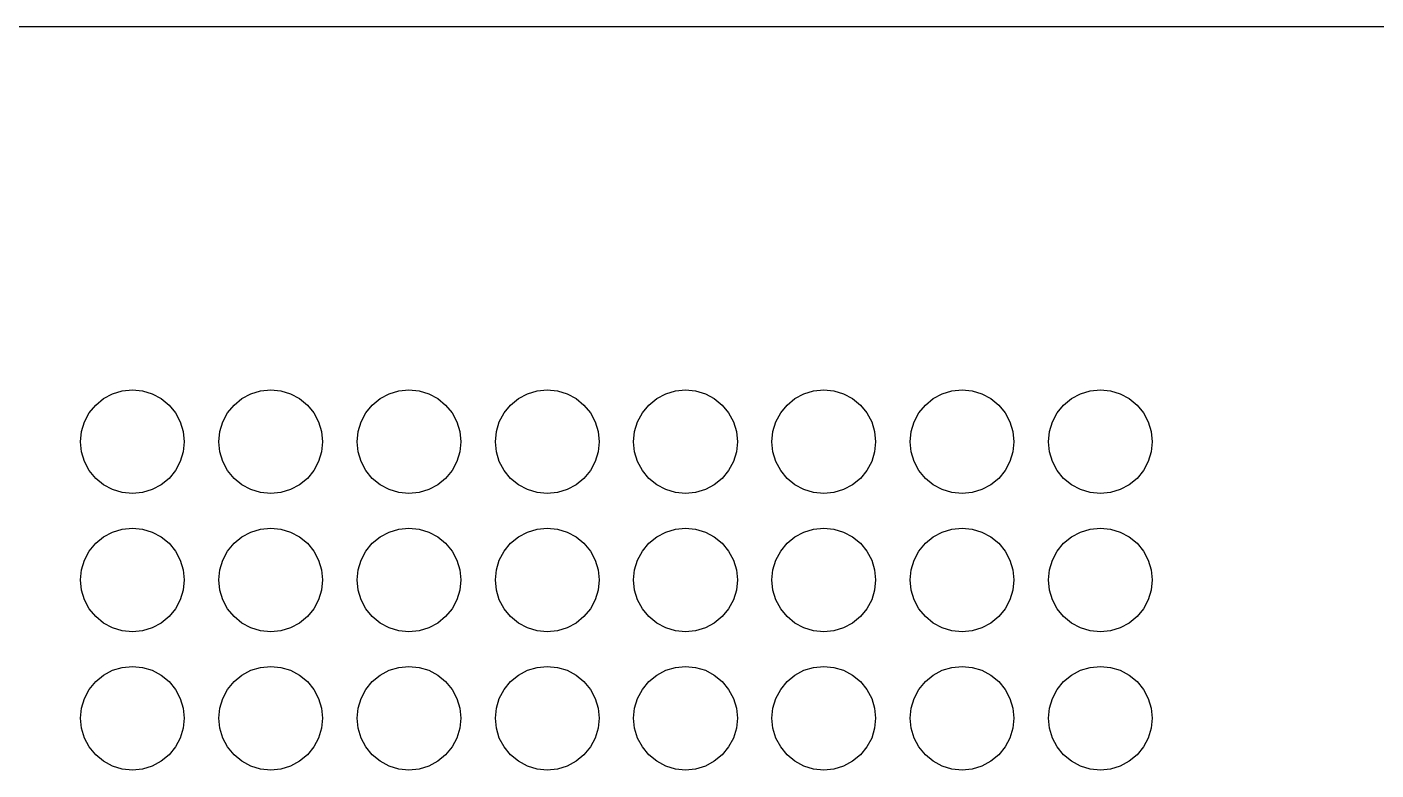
# Model space of a CAD drawing. Header units: metres. Extents: x 0 to 310, y 0 to 130.
# Drawn here: x 231.95 to 270.98, y 108.5 to 130 of the extents above; entities that cross this region are included whole.
import ezdxf

# ---------------------------------------------------------------- set-up
doc = ezdxf.new("R2010")
doc.units = ezdxf.units.M

msp = doc.modelspace()

# ---------------------------------------------------------------- linework, layer by layer
for p, q in [((310, 130), (175, 130)), ((234.426, 119.386), (234.707, 119.471)), ((234.707, 119.471), (235, 119.5)), ((235, 119.5), (235.293, 119.471)), ((235.293, 119.471), (235.574, 119.386)), ((238.426, 119.386), (238.707, 119.471)), ((238.707, 119.471), (239, 119.5)), ((239, 119.5), (239.293, 119.471)), ((239.293, 119.471), (239.574, 119.386)), ((242.426, 119.386), (242.707, 119.471)), ((242.707, 119.471), (243, 119.5)), ((243, 119.5), (243.293, 119.471)), ((243.293, 119.471), (243.574, 119.386)), ((246.426, 119.386), (246.707, 119.471)), ((246.707, 119.471), (247, 119.5)), ((247, 119.5), (247.293, 119.471)), ((247.293, 119.471), (247.574, 119.386)), ((250.426, 119.386), (250.707, 119.471)), ((250.707, 119.471), (251, 119.5)), ((251, 119.5), (251.293, 119.471)), ((251.293, 119.471), (251.574, 119.386)), ((254.426, 119.386), (254.707, 119.471)), ((254.707, 119.471), (255, 119.5)), ((255, 119.5), (255.293, 119.471)), ((255.293, 119.471), (255.574, 119.386)), ((258.426, 119.386), (258.707, 119.471)), ((258.707, 119.471), (259, 119.5)), ((259, 119.5), (259.293, 119.471)), ((259.293, 119.471), (259.574, 119.386)), ((262.426, 119.386), (262.707, 119.471)), ((262.707, 119.471), (263, 119.5)), ((263, 119.5), (263.293, 119.471)), ((263.293, 119.471), (263.574, 119.386)), ((233.753, 118.833), (233.939, 119.061)), ((233.939, 119.061), (234.167, 119.247)), ((234.167, 119.247), (234.426, 119.386)), ((235.574, 119.386), (235.833, 119.247)), ((235.833, 119.247), (236.061, 119.061)), ((236.061, 119.061), (236.247, 118.833)), ((237.753, 118.833), (237.939, 119.061)), ((237.939, 119.061), (238.167, 119.247)), ((238.167, 119.247), (238.426, 119.386)), ((239.574, 119.386), (239.833, 119.247)), ((239.833, 119.247), (240.061, 119.061)), ((240.061, 119.061), (240.247, 118.833)), ((241.753, 118.833), (241.939, 119.061)), ((241.939, 119.061), (242.167, 119.247)), ((242.167, 119.247), (242.426, 119.386)), ((243.574, 119.386), (243.833, 119.247)), ((243.833, 119.247), (244.061, 119.061)), ((244.061, 119.061), (244.247, 118.833)), ((245.753, 118.833), (245.939, 119.061)), ((245.939, 119.061), (246.167, 119.247)), ((246.167, 119.247), (246.426, 119.386)), ((247.574, 119.386), (247.833, 119.247)), ((247.833, 119.247), (248.061, 119.061)), ((248.061, 119.061), (248.247, 118.833)), ((249.753, 118.833), (249.939, 119.061)), ((249.939, 119.061), (250.167, 119.247)), ((250.167, 119.247), (250.426, 119.386)), ((251.574, 119.386), (251.833, 119.247)), ((251.833, 119.247), (252.061, 119.061)), ((252.061, 119.061), (252.247, 118.833)), ((253.753, 118.833), (253.939, 119.061)), ((253.939, 119.061), (254.167, 119.247)), ((254.167, 119.247), (254.426, 119.386)), ((255.574, 119.386), (255.833, 119.247)), ((255.833, 119.247), (256.061, 119.061)), ((256.061, 119.061), (256.247, 118.833)), ((257.753, 118.833), (257.939, 119.061)), ((257.939, 119.061), (258.167, 119.247)), ((258.167, 119.247), (258.426, 119.386)), ((259.574, 119.386), (259.833, 119.247)), ((259.833, 119.247), (260.061, 119.061)), ((260.061, 119.061), (260.247, 118.833)), ((261.753, 118.833), (261.939, 119.061)), ((261.939, 119.061), (262.167, 119.247)), ((262.167, 119.247), (262.426, 119.386)), ((263.574, 119.386), (263.833, 119.247)), ((263.833, 119.247), (264.061, 119.061)), ((264.061, 119.061), (264.247, 118.833)), ((233.614, 118.574), (233.753, 118.833)), ((236.247, 118.833), (236.386, 118.574)), ((237.614, 118.574), (237.753, 118.833)), ((240.247, 118.833), (240.386, 118.574)), ((241.614, 118.574), (241.753, 118.833)), ((244.247, 118.833), (244.386, 118.574)), ((245.614, 118.574), (245.753, 118.833)), ((248.247, 118.833), (248.386, 118.574)), ((249.614, 118.574), (249.753, 118.833)), ((252.247, 118.833), (252.386, 118.574)), ((253.614, 118.574), (253.753, 118.833)), ((256.247, 118.833), (256.386, 118.574)), ((257.614, 118.574), (257.753, 118.833)), ((260.247, 118.833), (260.386, 118.574)), ((261.614, 118.574), (261.753, 118.833)), ((264.247, 118.833), (264.386, 118.574)), ((233.5, 118), (233.529, 118.293)), ((233.529, 118.293), (233.614, 118.574)), ((236.386, 118.574), (236.471, 118.293)), ((236.471, 118.293), (236.5, 118)), ((237.5, 118), (237.529, 118.293)), ((237.529, 118.293), (237.614, 118.574)), ((240.386, 118.574), (240.471, 118.293)), ((240.471, 118.293), (240.5, 118)), ((241.5, 118), (241.529, 118.293)), ((241.529, 118.293), (241.614, 118.574)), ((244.386, 118.574), (244.471, 118.293)), ((244.471, 118.293), (244.5, 118)), ((245.5, 118), (245.529, 118.293)), ((245.529, 118.293), (245.614, 118.574)), ((248.386, 118.574), (248.471, 118.293)), ((248.471, 118.293), (248.5, 118)), ((249.5, 118), (249.529, 118.293)), ((249.529, 118.293), (249.614, 118.574)), ((252.386, 118.574), (252.471, 118.293)), ((252.471, 118.293), (252.5, 118)), ((253.5, 118), (253.529, 118.293)), ((253.529, 118.293), (253.614, 118.574)), ((256.386, 118.574), (256.471, 118.293)), ((256.471, 118.293), (256.5, 118)), ((257.5, 118), (257.529, 118.293)), ((257.529, 118.293), (257.614, 118.574)), ((260.386, 118.574), (260.471, 118.293)), ((260.471, 118.293), (260.5, 118)), ((261.5, 118), (261.529, 118.293)), ((261.529, 118.293), (261.614, 118.574)), ((264.386, 118.574), (264.471, 118.293)), ((264.471, 118.293), (264.5, 118)), ((233.529, 117.707), (233.5, 118)), ((236.5, 118), (236.471, 117.707)), ((237.529, 117.707), (237.5, 118)), ((240.5, 118), (240.471, 117.707)), ((241.529, 117.707), (241.5, 118)), ((244.5, 118), (244.471, 117.707)), ((245.529, 117.707), (245.5, 118)), ((248.5, 118), (248.471, 117.707)), ((249.529, 117.707), (249.5, 118)), ((252.5, 118), (252.471, 117.707)), ((253.529, 117.707), (253.5, 118)), ((256.5, 118), (256.471, 117.707)), ((257.529, 117.707), (257.5, 118)), ((260.5, 118), (260.471, 117.707)), ((261.529, 117.707), (261.5, 118)), ((264.5, 118), (264.471, 117.707)), ((233.614, 117.426), (233.529, 117.707)), ((236.471, 117.707), (236.386, 117.426)), ((237.614, 117.426), (237.529, 117.707)), ((240.471, 117.707), (240.386, 117.426)), ((241.614, 117.426), (241.529, 117.707)), ((244.471, 117.707), (244.386, 117.426)), ((245.614, 117.426), (245.529, 117.707)), ((248.471, 117.707), (248.386, 117.426)), ((249.614, 117.426), (249.529, 117.707)), ((252.471, 117.707), (252.386, 117.426)), ((253.614, 117.426), (253.529, 117.707)), ((256.471, 117.707), (256.386, 117.426)), ((257.614, 117.426), (257.529, 117.707)), ((260.471, 117.707), (260.386, 117.426)), ((261.614, 117.426), (261.529, 117.707)), ((264.471, 117.707), (264.386, 117.426)), ((233.753, 117.167), (233.614, 117.426)), ((233.939, 116.939), (233.753, 117.167)), ((236.247, 117.167), (236.061, 116.939)), ((236.386, 117.426), (236.247, 117.167)), ((237.753, 117.167), (237.614, 117.426)), ((237.939, 116.939), (237.753, 117.167)), ((240.247, 117.167), (240.061, 116.939)), ((240.386, 117.426), (240.247, 117.167)), ((241.753, 117.167), (241.614, 117.426)), ((241.939, 116.939), (241.753, 117.167)), ((244.247, 117.167), (244.061, 116.939)), ((244.386, 117.426), (244.247, 117.167)), ((245.753, 117.167), (245.614, 117.426)), ((245.939, 116.939), (245.753, 117.167)), ((248.247, 117.167), (248.061, 116.939)), ((248.386, 117.426), (248.247, 117.167)), ((249.753, 117.167), (249.614, 117.426)), ((249.939, 116.939), (249.753, 117.167)), ((252.247, 117.167), (252.061, 116.939)), ((252.386, 117.426), (252.247, 117.167)), ((253.753, 117.167), (253.614, 117.426)), ((253.939, 116.939), (253.753, 117.167)), ((256.247, 117.167), (256.061, 116.939)), ((256.386, 117.426), (256.247, 117.167)), ((257.753, 117.167), (257.614, 117.426)), ((257.939, 116.939), (257.753, 117.167)), ((260.247, 117.167), (260.061, 116.939)), ((260.386, 117.426), (260.247, 117.167)), ((261.753, 117.167), (261.614, 117.426)), ((261.939, 116.939), (261.753, 117.167)), ((264.247, 117.167), (264.061, 116.939)), ((264.386, 117.426), (264.247, 117.167)), ((234.167, 116.753), (233.939, 116.939)), ((234.426, 116.614), (234.167, 116.753)), ((235.833, 116.753), (235.574, 116.614)), ((236.061, 116.939), (235.833, 116.753)), ((238.167, 116.753), (237.939, 116.939)), ((238.426, 116.614), (238.167, 116.753)), ((239.833, 116.753), (239.574, 116.614)), ((240.061, 116.939), (239.833, 116.753)), ((242.167, 116.753), (241.939, 116.939)), ((242.426, 116.614), (242.167, 116.753)), ((243.833, 116.753), (243.574, 116.614)), ((244.061, 116.939), (243.833, 116.753)), ((246.167, 116.753), (245.939, 116.939)), ((246.426, 116.614), (246.167, 116.753)), ((247.833, 116.753), (247.574, 116.614)), ((248.061, 116.939), (247.833, 116.753)), ((250.167, 116.753), (249.939, 116.939)), ((250.426, 116.614), (250.167, 116.753)), ((251.833, 116.753), (251.574, 116.614)), ((252.061, 116.939), (251.833, 116.753)), ((254.167, 116.753), (253.939, 116.939)), ((254.426, 116.614), (254.167, 116.753)), ((255.833, 116.753), (255.574, 116.614)), ((256.061, 116.939), (255.833, 116.753)), ((258.167, 116.753), (257.939, 116.939)), ((258.426, 116.614), (258.167, 116.753)), ((259.833, 116.753), (259.574, 116.614)), ((260.061, 116.939), (259.833, 116.753)), ((262.167, 116.753), (261.939, 116.939)), ((262.426, 116.614), (262.167, 116.753)), ((263.833, 116.753), (263.574, 116.614)), ((264.061, 116.939), (263.833, 116.753)), ((234.707, 116.529), (234.426, 116.614)), ((235, 116.5), (234.707, 116.529)), ((235.293, 116.529), (235, 116.5)), ((235.574, 116.614), (235.293, 116.529)), ((238.707, 116.529), (238.426, 116.614)), ((239, 116.5), (238.707, 116.529)), ((239.293, 116.529), (239, 116.5)), ((239.574, 116.614), (239.293, 116.529)), ((242.707, 116.529), (242.426, 116.614)), ((243, 116.5), (242.707, 116.529)), ((243.293, 116.529), (243, 116.5)), ((243.574, 116.614), (243.293, 116.529)), ((246.707, 116.529), (246.426, 116.614)), ((247, 116.5), (246.707, 116.529)), ((247.293, 116.529), (247, 116.5)), ((247.574, 116.614), (247.293, 116.529)), ((250.707, 116.529), (250.426, 116.614)), ((251, 116.5), (250.707, 116.529)), ((251.293, 116.529), (251, 116.5)), ((251.574, 116.614), (251.293, 116.529)), ((254.707, 116.529), (254.426, 116.614)), ((255, 116.5), (254.707, 116.529)), ((255.293, 116.529), (255, 116.5)), ((255.574, 116.614), (255.293, 116.529)), ((258.707, 116.529), (258.426, 116.614)), ((259, 116.5), (258.707, 116.529)), ((259.293, 116.529), (259, 116.5)), ((259.574, 116.614), (259.293, 116.529)), ((262.707, 116.529), (262.426, 116.614)), ((263, 116.5), (262.707, 116.529)), ((263.293, 116.529), (263, 116.5)), ((263.574, 116.614), (263.293, 116.529)), ((233.939, 115.061), (234.167, 115.247)), ((234.167, 115.247), (234.426, 115.386)), ((234.426, 115.386), (234.707, 115.471)), ((234.707, 115.471), (235, 115.5)), ((235, 115.5), (235.293, 115.471)), ((235.293, 115.471), (235.574, 115.386)), ((235.574, 115.386), (235.833, 115.247)), ((235.833, 115.247), (236.061, 115.061)), ((237.939, 115.061), (238.167, 115.247)), ((238.167, 115.247), (238.426, 115.386)), ((238.426, 115.386), (238.707, 115.471)), ((238.707, 115.471), (239, 115.5)), ((239, 115.5), (239.293, 115.471)), ((239.293, 115.471), (239.574, 115.386)), ((239.574, 115.386), (239.833, 115.247)), ((239.833, 115.247), (240.061, 115.061)), ((241.939, 115.061), (242.167, 115.247)), ((242.167, 115.247), (242.426, 115.386)), ((242.426, 115.386), (242.707, 115.471)), ((242.707, 115.471), (243, 115.5)), ((243, 115.5), (243.293, 115.471)), ((243.293, 115.471), (243.574, 115.386)), ((243.574, 115.386), (243.833, 115.247)), ((243.833, 115.247), (244.061, 115.061)), ((245.939, 115.061), (246.167, 115.247)), ((246.167, 115.247), (246.426, 115.386)), ((246.426, 115.386), (246.707, 115.471)), ((246.707, 115.471), (247, 115.5)), ((247, 115.5), (247.293, 115.471)), ((247.293, 115.471), (247.574, 115.386)), ((247.574, 115.386), (247.833, 115.247)), ((247.833, 115.247), (248.061, 115.061)), ((249.939, 115.061), (250.167, 115.247)), ((250.167, 115.247), (250.426, 115.386)), ((250.426, 115.386), (250.707, 115.471)), ((250.707, 115.471), (251, 115.5)), ((251, 115.5), (251.293, 115.471)), ((251.293, 115.471), (251.574, 115.386)), ((251.574, 115.386), (251.833, 115.247)), ((251.833, 115.247), (252.061, 115.061)), ((253.939, 115.061), (254.167, 115.247)), ((254.167, 115.247), (254.426, 115.386)), ((254.426, 115.386), (254.707, 115.471)), ((254.707, 115.471), (255, 115.5)), ((255, 115.5), (255.293, 115.471)), ((255.293, 115.471), (255.574, 115.386)), ((255.574, 115.386), (255.833, 115.247)), ((255.833, 115.247), (256.061, 115.061)), ((257.939, 115.061), (258.167, 115.247)), ((258.167, 115.247), (258.426, 115.386)), ((258.426, 115.386), (258.707, 115.471)), ((258.707, 115.471), (259, 115.5)), ((259, 115.5), (259.293, 115.471)), ((259.293, 115.471), (259.574, 115.386)), ((259.574, 115.386), (259.833, 115.247)), ((259.833, 115.247), (260.061, 115.061)), ((261.939, 115.061), (262.167, 115.247)), ((262.167, 115.247), (262.426, 115.386)), ((262.426, 115.386), (262.707, 115.471)), ((262.707, 115.471), (263, 115.5)), ((263, 115.5), (263.293, 115.471)), ((263.293, 115.471), (263.574, 115.386)), ((263.574, 115.386), (263.833, 115.247)), ((263.833, 115.247), (264.061, 115.061)), ((233.614, 114.574), (233.753, 114.833)), ((233.753, 114.833), (233.939, 115.061)), ((236.061, 115.061), (236.247, 114.833)), ((236.247, 114.833), (236.386, 114.574)), ((237.614, 114.574), (237.753, 114.833)), ((237.753, 114.833), (237.939, 115.061)), ((240.061, 115.061), (240.247, 114.833)), ((240.247, 114.833), (240.386, 114.574)), ((241.614, 114.574), (241.753, 114.833)), ((241.753, 114.833), (241.939, 115.061)), ((244.061, 115.061), (244.247, 114.833)), ((244.247, 114.833), (244.386, 114.574)), ((245.614, 114.574), (245.753, 114.833)), ((245.753, 114.833), (245.939, 115.061)), ((248.061, 115.061), (248.247, 114.833)), ((248.247, 114.833), (248.386, 114.574)), ((249.614, 114.574), (249.753, 114.833)), ((249.753, 114.833), (249.939, 115.061)), ((252.061, 115.061), (252.247, 114.833)), ((252.247, 114.833), (252.386, 114.574)), ((253.614, 114.574), (253.753, 114.833)), ((253.753, 114.833), (253.939, 115.061)), ((256.061, 115.061), (256.247, 114.833)), ((256.247, 114.833), (256.386, 114.574)), ((257.614, 114.574), (257.753, 114.833)), ((257.753, 114.833), (257.939, 115.061)), ((260.061, 115.061), (260.247, 114.833)), ((260.247, 114.833), (260.386, 114.574)), ((261.614, 114.574), (261.753, 114.833)), ((261.753, 114.833), (261.939, 115.061)), ((264.061, 115.061), (264.247, 114.833)), ((264.247, 114.833), (264.386, 114.574)), ((233.529, 114.293), (233.614, 114.574)), ((236.386, 114.574), (236.471, 114.293)), ((237.529, 114.293), (237.614, 114.574)), ((240.386, 114.574), (240.471, 114.293)), ((241.529, 114.293), (241.614, 114.574)), ((244.386, 114.574), (244.471, 114.293)), ((245.529, 114.293), (245.614, 114.574)), ((248.386, 114.574), (248.471, 114.293)), ((249.529, 114.293), (249.614, 114.574)), ((252.386, 114.574), (252.471, 114.293)), ((253.529, 114.293), (253.614, 114.574)), ((256.386, 114.574), (256.471, 114.293)), ((257.529, 114.293), (257.614, 114.574)), ((260.386, 114.574), (260.471, 114.293)), ((261.529, 114.293), (261.614, 114.574)), ((264.386, 114.574), (264.471, 114.293)), ((233.5, 114), (233.529, 114.293)), ((233.529, 113.707), (233.5, 114)), ((236.471, 114.293), (236.5, 114)), ((236.5, 114), (236.471, 113.707)), ((237.5, 114), (237.529, 114.293)), ((237.529, 113.707), (237.5, 114)), ((240.471, 114.293), (240.5, 114)), ((240.5, 114), (240.471, 113.707)), ((241.5, 114), (241.529, 114.293)), ((241.529, 113.707), (241.5, 114)), ((244.471, 114.293), (244.5, 114)), ((244.5, 114), (244.471, 113.707)), ((245.5, 114), (245.529, 114.293)), ((245.529, 113.707), (245.5, 114)), ((248.471, 114.293), (248.5, 114)), ((248.5, 114), (248.471, 113.707)), ((249.5, 114), (249.529, 114.293)), ((249.529, 113.707), (249.5, 114)), ((252.471, 114.293), (252.5, 114)), ((252.5, 114), (252.471, 113.707)), ((253.5, 114), (253.529, 114.293)), ((253.529, 113.707), (253.5, 114)), ((256.471, 114.293), (256.5, 114)), ((256.5, 114), (256.471, 113.707)), ((257.5, 114), (257.529, 114.293)), ((257.529, 113.707), (257.5, 114)), ((260.471, 114.293), (260.5, 114)), ((260.5, 114), (260.471, 113.707)), ((261.5, 114), (261.529, 114.293)), ((261.529, 113.707), (261.5, 114)), ((264.471, 114.293), (264.5, 114)), ((264.5, 114), (264.471, 113.707)), ((233.614, 113.426), (233.529, 113.707)), ((236.471, 113.707), (236.386, 113.426)), ((237.614, 113.426), (237.529, 113.707)), ((240.471, 113.707), (240.386, 113.426)), ((241.614, 113.426), (241.529, 113.707)), ((244.471, 113.707), (244.386, 113.426)), ((245.614, 113.426), (245.529, 113.707)), ((248.471, 113.707), (248.386, 113.426)), ((249.614, 113.426), (249.529, 113.707)), ((252.471, 113.707), (252.386, 113.426)), ((253.614, 113.426), (253.529, 113.707)), ((256.471, 113.707), (256.386, 113.426)), ((257.614, 113.426), (257.529, 113.707)), ((260.471, 113.707), (260.386, 113.426)), ((261.614, 113.426), (261.529, 113.707)), ((264.471, 113.707), (264.386, 113.426)), ((233.753, 113.167), (233.614, 113.426)), ((236.386, 113.426), (236.247, 113.167)), ((237.753, 113.167), (237.614, 113.426)), ((240.386, 113.426), (240.247, 113.167)), ((241.753, 113.167), (241.614, 113.426)), ((244.386, 113.426), (244.247, 113.167)), ((245.753, 113.167), (245.614, 113.426)), ((248.386, 113.426), (248.247, 113.167)), ((249.753, 113.167), (249.614, 113.426)), ((252.386, 113.426), (252.247, 113.167)), ((253.753, 113.167), (253.614, 113.426)), ((256.386, 113.426), (256.247, 113.167)), ((257.753, 113.167), (257.614, 113.426)), ((260.386, 113.426), (260.247, 113.167)), ((261.753, 113.167), (261.614, 113.426)), ((264.386, 113.426), (264.247, 113.167)), ((233.939, 112.939), (233.753, 113.167)), ((234.167, 112.753), (233.939, 112.939)), ((236.061, 112.939), (235.833, 112.753)), ((236.247, 113.167), (236.061, 112.939)), ((237.939, 112.939), (237.753, 113.167)), ((238.167, 112.753), (237.939, 112.939)), ((240.061, 112.939), (239.833, 112.753)), ((240.247, 113.167), (240.061, 112.939)), ((241.939, 112.939), (241.753, 113.167)), ((242.167, 112.753), (241.939, 112.939)), ((244.061, 112.939), (243.833, 112.753)), ((244.247, 113.167), (244.061, 112.939)), ((245.939, 112.939), (245.753, 113.167)), ((246.167, 112.753), (245.939, 112.939)), ((248.061, 112.939), (247.833, 112.753)), ((248.247, 113.167), (248.061, 112.939)), ((249.939, 112.939), (249.753, 113.167)), ((250.167, 112.753), (249.939, 112.939)), ((252.061, 112.939), (251.833, 112.753)), ((252.247, 113.167), (252.061, 112.939)), ((253.939, 112.939), (253.753, 113.167)), ((254.167, 112.753), (253.939, 112.939)), ((256.061, 112.939), (255.833, 112.753)), ((256.247, 113.167), (256.061, 112.939)), ((257.939, 112.939), (257.753, 113.167)), ((258.167, 112.753), (257.939, 112.939)), ((260.061, 112.939), (259.833, 112.753)), ((260.247, 113.167), (260.061, 112.939)), ((261.939, 112.939), (261.753, 113.167)), ((262.167, 112.753), (261.939, 112.939)), ((264.061, 112.939), (263.833, 112.753)), ((264.247, 113.167), (264.061, 112.939)), ((234.426, 112.614), (234.167, 112.753)), ((234.707, 112.529), (234.426, 112.614)), ((235, 112.5), (234.707, 112.529)), ((235.293, 112.529), (235, 112.5)), ((235.574, 112.614), (235.293, 112.529)), ((235.833, 112.753), (235.574, 112.614)), ((238.426, 112.614), (238.167, 112.753)), ((238.707, 112.529), (238.426, 112.614)), ((239, 112.5), (238.707, 112.529)), ((239.293, 112.529), (239, 112.5)), ((239.574, 112.614), (239.293, 112.529)), ((239.833, 112.753), (239.574, 112.614)), ((242.426, 112.614), (242.167, 112.753)), ((242.707, 112.529), (242.426, 112.614)), ((243, 112.5), (242.707, 112.529)), ((243.293, 112.529), (243, 112.5)), ((243.574, 112.614), (243.293, 112.529)), ((243.833, 112.753), (243.574, 112.614)), ((246.426, 112.614), (246.167, 112.753)), ((246.707, 112.529), (246.426, 112.614)), ((247, 112.5), (246.707, 112.529)), ((247.293, 112.529), (247, 112.5)), ((247.574, 112.614), (247.293, 112.529)), ((247.833, 112.753), (247.574, 112.614)), ((250.426, 112.614), (250.167, 112.753)), ((250.707, 112.529), (250.426, 112.614)), ((251, 112.5), (250.707, 112.529)), ((251.293, 112.529), (251, 112.5)), ((251.574, 112.614), (251.293, 112.529)), ((251.833, 112.753), (251.574, 112.614)), ((254.426, 112.614), (254.167, 112.753)), ((254.707, 112.529), (254.426, 112.614)), ((255, 112.5), (254.707, 112.529)), ((255.293, 112.529), (255, 112.5)), ((255.574, 112.614), (255.293, 112.529)), ((255.833, 112.753), (255.574, 112.614)), ((258.426, 112.614), (258.167, 112.753)), ((258.707, 112.529), (258.426, 112.614)), ((259, 112.5), (258.707, 112.529)), ((259.293, 112.529), (259, 112.5)), ((259.574, 112.614), (259.293, 112.529)), ((259.833, 112.753), (259.574, 112.614)), ((262.426, 112.614), (262.167, 112.753)), ((262.707, 112.529), (262.426, 112.614)), ((263, 112.5), (262.707, 112.529)), ((263.293, 112.529), (263, 112.5)), ((263.574, 112.614), (263.293, 112.529)), ((263.833, 112.753), (263.574, 112.614)), ((233.939, 111.061), (234.167, 111.247)), ((234.167, 111.247), (234.426, 111.386)), ((234.426, 111.386), (234.707, 111.471)), ((234.707, 111.471), (235, 111.5)), ((235, 111.5), (235.293, 111.471)), ((235.293, 111.471), (235.574, 111.386)), ((235.574, 111.386), (235.833, 111.247)), ((235.833, 111.247), (236.061, 111.061)), ((237.939, 111.061), (238.167, 111.247)), ((238.167, 111.247), (238.426, 111.386)), ((238.426, 111.386), (238.707, 111.471)), ((238.707, 111.471), (239, 111.5)), ((239, 111.5), (239.293, 111.471)), ((239.293, 111.471), (239.574, 111.386)), ((239.574, 111.386), (239.833, 111.247)), ((239.833, 111.247), (240.061, 111.061)), ((241.939, 111.061), (242.167, 111.247)), ((242.167, 111.247), (242.426, 111.386)), ((242.426, 111.386), (242.707, 111.471)), ((242.707, 111.471), (243, 111.5)), ((243, 111.5), (243.293, 111.471)), ((243.293, 111.471), (243.574, 111.386)), ((243.574, 111.386), (243.833, 111.247)), ((243.833, 111.247), (244.061, 111.061)), ((245.939, 111.061), (246.167, 111.247)), ((246.167, 111.247), (246.426, 111.386)), ((246.426, 111.386), (246.707, 111.471)), ((246.707, 111.471), (247, 111.5)), ((247, 111.5), (247.293, 111.471)), ((247.293, 111.471), (247.574, 111.386)), ((247.574, 111.386), (247.833, 111.247)), ((247.833, 111.247), (248.061, 111.061)), ((249.939, 111.061), (250.167, 111.247)), ((250.167, 111.247), (250.426, 111.386)), ((250.426, 111.386), (250.707, 111.471)), ((250.707, 111.471), (251, 111.5)), ((251, 111.5), (251.293, 111.471)), ((251.293, 111.471), (251.574, 111.386)), ((251.574, 111.386), (251.833, 111.247)), ((251.833, 111.247), (252.061, 111.061)), ((253.939, 111.061), (254.167, 111.247)), ((254.167, 111.247), (254.426, 111.386)), ((254.426, 111.386), (254.707, 111.471)), ((254.707, 111.471), (255, 111.5)), ((255, 111.5), (255.293, 111.471)), ((255.293, 111.471), (255.574, 111.386)), ((255.574, 111.386), (255.833, 111.247)), ((255.833, 111.247), (256.061, 111.061)), ((257.939, 111.061), (258.167, 111.247)), ((258.167, 111.247), (258.426, 111.386)), ((258.426, 111.386), (258.707, 111.471)), ((258.707, 111.471), (259, 111.5)), ((259, 111.5), (259.293, 111.471)), ((259.293, 111.471), (259.574, 111.386)), ((259.574, 111.386), (259.833, 111.247)), ((259.833, 111.247), (260.061, 111.061)), ((261.939, 111.061), (262.167, 111.247)), ((262.167, 111.247), (262.426, 111.386)), ((262.426, 111.386), (262.707, 111.471)), ((262.707, 111.471), (263, 111.5)), ((263, 111.5), (263.293, 111.471)), ((263.293, 111.471), (263.574, 111.386)), ((263.574, 111.386), (263.833, 111.247)), ((263.833, 111.247), (264.061, 111.061)), ((233.614, 110.574), (233.753, 110.833)), ((233.753, 110.833), (233.939, 111.061)), ((236.061, 111.061), (236.247, 110.833)), ((236.247, 110.833), (236.386, 110.574)), ((237.614, 110.574), (237.753, 110.833)), ((237.753, 110.833), (237.939, 111.061)), ((240.061, 111.061), (240.247, 110.833)), ((240.247, 110.833), (240.386, 110.574)), ((241.614, 110.574), (241.753, 110.833)), ((241.753, 110.833), (241.939, 111.061)), ((244.061, 111.061), (244.247, 110.833)), ((244.247, 110.833), (244.386, 110.574)), ((245.614, 110.574), (245.753, 110.833)), ((245.753, 110.833), (245.939, 111.061)), ((248.061, 111.061), (248.247, 110.833)), ((248.247, 110.833), (248.386, 110.574)), ((249.614, 110.574), (249.753, 110.833)), ((249.753, 110.833), (249.939, 111.061)), ((252.061, 111.061), (252.247, 110.833)), ((252.247, 110.833), (252.386, 110.574)), ((253.614, 110.574), (253.753, 110.833)), ((253.753, 110.833), (253.939, 111.061)), ((256.061, 111.061), (256.247, 110.833)), ((256.247, 110.833), (256.386, 110.574)), ((257.614, 110.574), (257.753, 110.833)), ((257.753, 110.833), (257.939, 111.061)), ((260.061, 111.061), (260.247, 110.833)), ((260.247, 110.833), (260.386, 110.574)), ((261.614, 110.574), (261.753, 110.833)), ((261.753, 110.833), (261.939, 111.061)), ((264.061, 111.061), (264.247, 110.833)), ((264.247, 110.833), (264.386, 110.574)), ((233.529, 110.293), (233.614, 110.574)), ((236.386, 110.574), (236.471, 110.293)), ((237.529, 110.293), (237.614, 110.574)), ((240.386, 110.574), (240.471, 110.293)), ((241.529, 110.293), (241.614, 110.574)), ((244.386, 110.574), (244.471, 110.293)), ((245.529, 110.293), (245.614, 110.574)), ((248.386, 110.574), (248.471, 110.293)), ((249.529, 110.293), (249.614, 110.574)), ((252.386, 110.574), (252.471, 110.293)), ((253.529, 110.293), (253.614, 110.574)), ((256.386, 110.574), (256.471, 110.293)), ((257.529, 110.293), (257.614, 110.574)), ((260.386, 110.574), (260.471, 110.293)), ((261.529, 110.293), (261.614, 110.574)), ((264.386, 110.574), (264.471, 110.293)), ((233.5, 110), (233.529, 110.293)), ((236.471, 110.293), (236.5, 110)), ((237.5, 110), (237.529, 110.293)), ((240.471, 110.293), (240.5, 110)), ((241.5, 110), (241.529, 110.293)), ((244.471, 110.293), (244.5, 110)), ((245.5, 110), (245.529, 110.293)), ((248.471, 110.293), (248.5, 110)), ((249.5, 110), (249.529, 110.293)), ((252.471, 110.293), (252.5, 110)), ((253.5, 110), (253.529, 110.293)), ((256.471, 110.293), (256.5, 110)), ((257.5, 110), (257.529, 110.293)), ((260.471, 110.293), (260.5, 110)), ((261.5, 110), (261.529, 110.293)), ((264.471, 110.293), (264.5, 110)), ((233.529, 109.707), (233.5, 110)), ((233.614, 109.426), (233.529, 109.707)), ((236.471, 109.707), (236.386, 109.426)), ((236.5, 110), (236.471, 109.707)), ((237.529, 109.707), (237.5, 110)), ((237.614, 109.426), (237.529, 109.707)), ((240.471, 109.707), (240.386, 109.426)), ((240.5, 110), (240.471, 109.707)), ((241.529, 109.707), (241.5, 110)), ((241.614, 109.426), (241.529, 109.707)), ((244.471, 109.707), (244.386, 109.426)), ((244.5, 110), (244.471, 109.707)), ((245.529, 109.707), (245.5, 110)), ((245.614, 109.426), (245.529, 109.707)), ((248.471, 109.707), (248.386, 109.426)), ((248.5, 110), (248.471, 109.707)), ((249.529, 109.707), (249.5, 110)), ((249.614, 109.426), (249.529, 109.707)), ((252.471, 109.707), (252.386, 109.426)), ((252.5, 110), (252.471, 109.707)), ((253.529, 109.707), (253.5, 110)), ((253.614, 109.426), (253.529, 109.707)), ((256.471, 109.707), (256.386, 109.426)), ((256.5, 110), (256.471, 109.707)), ((257.529, 109.707), (257.5, 110)), ((257.614, 109.426), (257.529, 109.707)), ((260.471, 109.707), (260.386, 109.426)), ((260.5, 110), (260.471, 109.707)), ((261.529, 109.707), (261.5, 110)), ((261.614, 109.426), (261.529, 109.707)), ((264.471, 109.707), (264.386, 109.426)), ((264.5, 110), (264.471, 109.707)), ((233.753, 109.167), (233.614, 109.426)), ((236.386, 109.426), (236.247, 109.167)), ((237.753, 109.167), (237.614, 109.426)), ((240.386, 109.426), (240.247, 109.167)), ((241.753, 109.167), (241.614, 109.426)), ((244.386, 109.426), (244.247, 109.167)), ((245.753, 109.167), (245.614, 109.426)), ((248.386, 109.426), (248.247, 109.167)), ((249.753, 109.167), (249.614, 109.426)), ((252.386, 109.426), (252.247, 109.167)), ((253.753, 109.167), (253.614, 109.426)), ((256.386, 109.426), (256.247, 109.167)), ((257.753, 109.167), (257.614, 109.426)), ((260.386, 109.426), (260.247, 109.167)), ((261.753, 109.167), (261.614, 109.426)), ((264.386, 109.426), (264.247, 109.167)), ((233.939, 108.939), (233.753, 109.167)), ((234.167, 108.753), (233.939, 108.939)), ((236.061, 108.939), (235.833, 108.753)), ((236.247, 109.167), (236.061, 108.939)), ((237.939, 108.939), (237.753, 109.167)), ((238.167, 108.753), (237.939, 108.939)), ((240.061, 108.939), (239.833, 108.753)), ((240.247, 109.167), (240.061, 108.939)), ((241.939, 108.939), (241.753, 109.167)), ((242.167, 108.753), (241.939, 108.939)), ((244.061, 108.939), (243.833, 108.753)), ((244.247, 109.167), (244.061, 108.939)), ((245.939, 108.939), (245.753, 109.167)), ((246.167, 108.753), (245.939, 108.939)), ((248.061, 108.939), (247.833, 108.753)), ((248.247, 109.167), (248.061, 108.939)), ((249.939, 108.939), (249.753, 109.167)), ((250.167, 108.753), (249.939, 108.939)), ((252.061, 108.939), (251.833, 108.753)), ((252.247, 109.167), (252.061, 108.939)), ((253.939, 108.939), (253.753, 109.167)), ((254.167, 108.753), (253.939, 108.939)), ((256.061, 108.939), (255.833, 108.753)), ((256.247, 109.167), (256.061, 108.939)), ((257.939, 108.939), (257.753, 109.167)), ((258.167, 108.753), (257.939, 108.939)), ((260.061, 108.939), (259.833, 108.753)), ((260.247, 109.167), (260.061, 108.939)), ((261.939, 108.939), (261.753, 109.167)), ((262.167, 108.753), (261.939, 108.939)), ((264.061, 108.939), (263.833, 108.753)), ((264.247, 109.167), (264.061, 108.939)), ((234.426, 108.614), (234.167, 108.753)), ((234.707, 108.529), (234.426, 108.614)), ((235, 108.5), (234.707, 108.529)), ((235.293, 108.529), (235, 108.5)), ((235.574, 108.614), (235.293, 108.529)), ((235.833, 108.753), (235.574, 108.614)), ((238.426, 108.614), (238.167, 108.753)), ((238.707, 108.529), (238.426, 108.614)), ((239, 108.5), (238.707, 108.529)), ((239.293, 108.529), (239, 108.5)), ((239.574, 108.614), (239.293, 108.529)), ((239.833, 108.753), (239.574, 108.614)), ((242.426, 108.614), (242.167, 108.753)), ((242.707, 108.529), (242.426, 108.614)), ((243, 108.5), (242.707, 108.529)), ((243.293, 108.529), (243, 108.5)), ((243.574, 108.614), (243.293, 108.529)), ((243.833, 108.753), (243.574, 108.614)), ((246.426, 108.614), (246.167, 108.753)), ((246.707, 108.529), (246.426, 108.614)), ((247, 108.5), (246.707, 108.529)), ((247.293, 108.529), (247, 108.5)), ((247.574, 108.614), (247.293, 108.529)), ((247.833, 108.753), (247.574, 108.614)), ((250.426, 108.614), (250.167, 108.753)), ((250.707, 108.529), (250.426, 108.614)), ((251, 108.5), (250.707, 108.529)), ((251.293, 108.529), (251, 108.5)), ((251.574, 108.614), (251.293, 108.529)), ((251.833, 108.753), (251.574, 108.614)), ((254.426, 108.614), (254.167, 108.753)), ((254.707, 108.529), (254.426, 108.614)), ((255, 108.5), (254.707, 108.529)), ((255.293, 108.529), (255, 108.5)), ((255.574, 108.614), (255.293, 108.529)), ((255.833, 108.753), (255.574, 108.614)), ((258.426, 108.614), (258.167, 108.753)), ((258.707, 108.529), (258.426, 108.614)), ((259, 108.5), (258.707, 108.529)), ((259.293, 108.529), (259, 108.5)), ((259.574, 108.614), (259.293, 108.529)), ((259.833, 108.753), (259.574, 108.614)), ((262.426, 108.614), (262.167, 108.753)), ((262.707, 108.529), (262.426, 108.614)), ((263, 108.5), (262.707, 108.529)), ((263.293, 108.529), (263, 108.5)), ((263.574, 108.614), (263.293, 108.529)), ((263.833, 108.753), (263.574, 108.614))]:
    msp.add_line(p, q)

doc.saveas('drawing.dxf')
